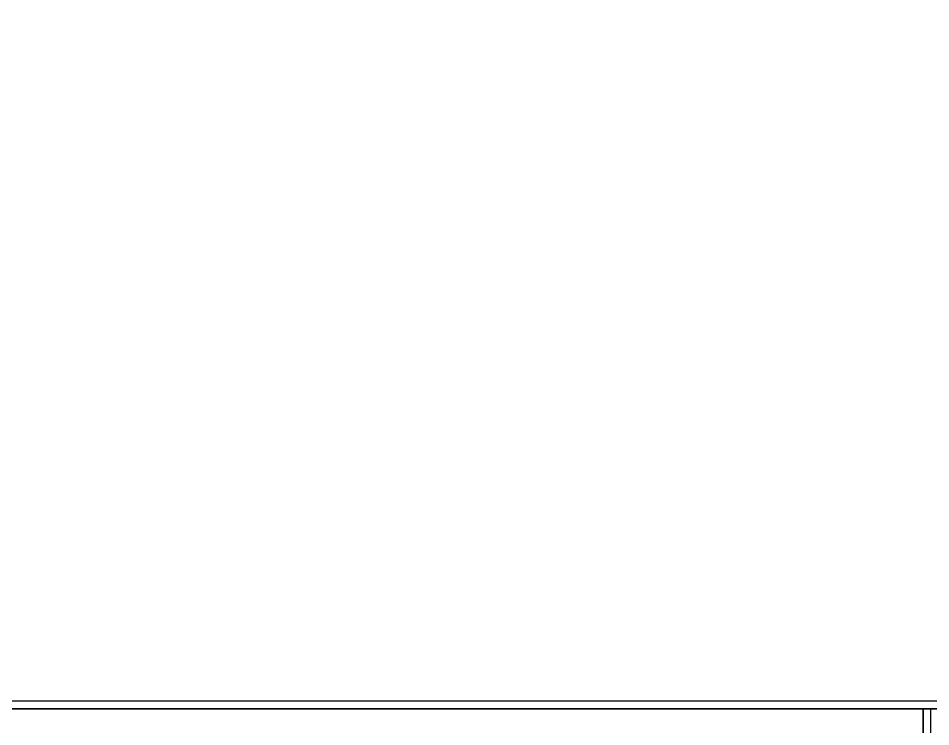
# Model space of a CAD drawing. Header units: millimetres. Extents: x -962357 to -591296, y -223672 to 59420.
# Drawn here: x -786977 to -784570, y -123769 to -121902 of the extents above; entities that cross this region are included whole.
import ezdxf

# ---------------------------------------------------------------- set-up
doc = ezdxf.new("R2010")
doc.units = ezdxf.units.MM

# ---------------------------------------------------------------- blocks, each defined once
blk = doc.blocks.new('*U4956')
for points in [[(-35296.6, 2495), (-44500, 2495), (-44500, 4315), (-47139.6, 4315), (-47139.6, 548), (-32660.4, 548), (-32660.4, 4315), (-35296.6, 4315)], [(-39910, 2495), (-44500, 2495), (-44500, 4315), (-47139.6, 4315), (-47139.6, 548), (-39910, 548)], [(-35316.6, 4315), (-35316.6, 2515), (-44480, 2515), (-44480, 4315), (-44500, 4315), (-44500, 2495), (-35296.6, 2495), (-35296.6, 4315)], [(-35316.6, 4315), (-35316.6, 2515), (-44480, 2515), (-44480, 4315), (-44500, 4315), (-44500, 2495), (-35296.6, 2495), (-35296.6, 4315)], [(-39910, -3555), (-39890, -3555), (-39890, 2495), (-39910, 2495)]]:
    blk.add_lwpolyline(points, close=True)

msp = doc.modelspace()

# ---------------------------------------------------------------- block references
msp.add_blockref('*U4956', (-744680, -126216.8))

# ---------------------------------------------------------------- next in the draw order: block references
msp.add_blockref('*U4956', (-744680, -126216.8))

doc.saveas('drawing.dxf')
